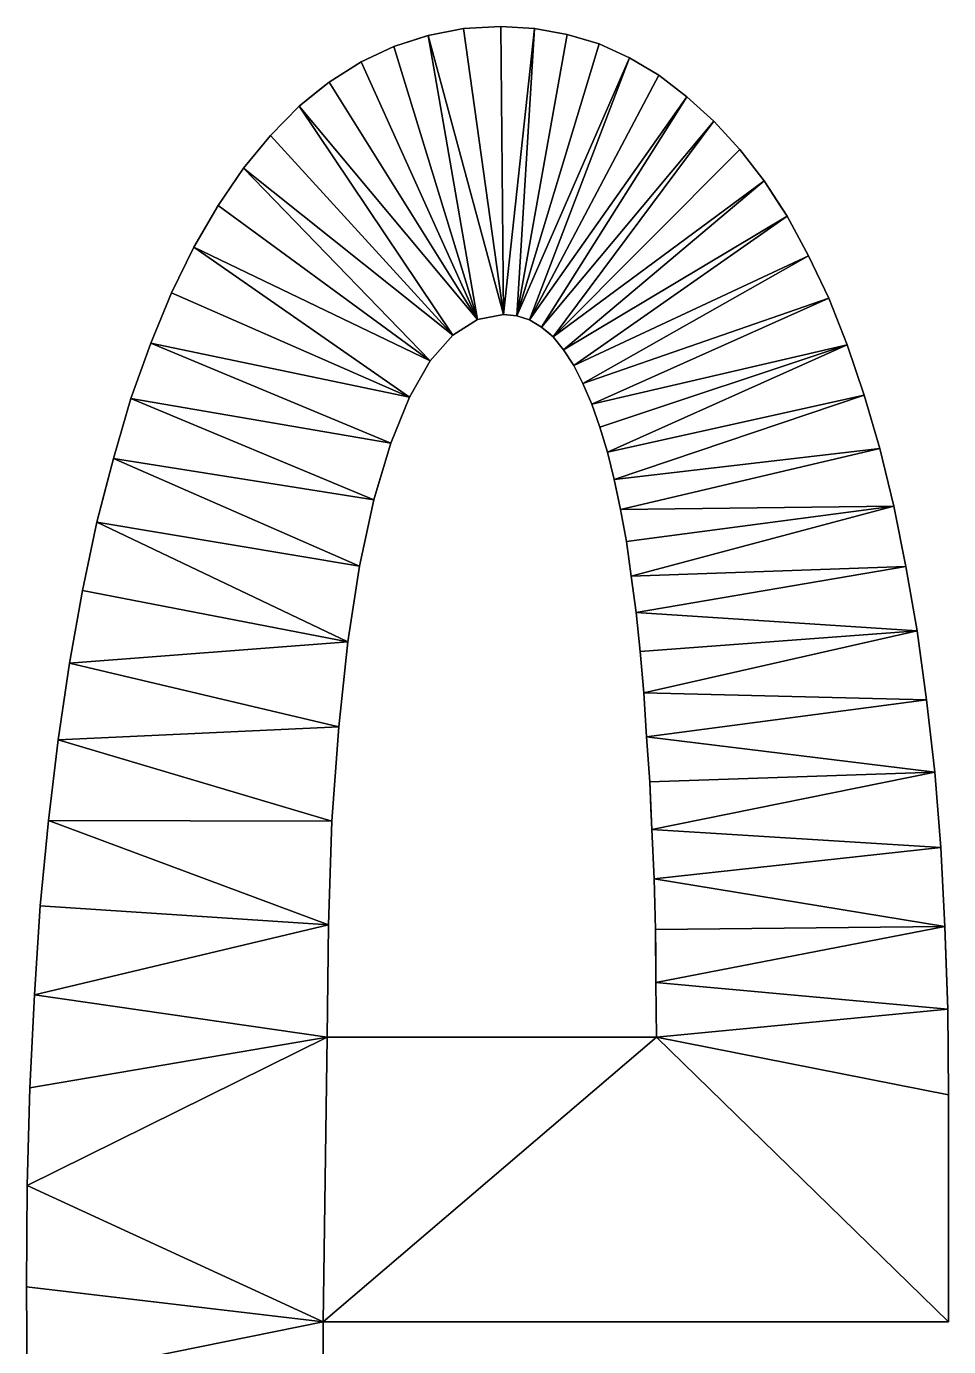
# Model space of a CAD drawing. Header units: inches. Extents: x 62 to 1153, y 3 to 780.
# Drawn here: x 96.132 to 98.187, y 16.026 to 18.968 of the extents above; entities that cross this region are included whole.
import ezdxf

# ---------------------------------------------------------------- set-up
doc = ezdxf.new("R2010")
doc.units = ezdxf.units.IN
doc.header["$MEASUREMENT"] = 0
doc.layers.add('Base', color=3, linetype='Continuous')

msp = doc.modelspace()

# ---------------------------------------------------------------- linework, layer by layer
at = {"layer": 'Base'}
for points in [[(97.027, 18.9485, -44), (97.027, 18.9485, -43), (97.106, 18.9635, -43)], [(97.027, 18.9485, -44), (97.106, 18.9635, -43), (97.106, 18.9635, -44)], [(97.027, 18.9485, -43), (97.195, 18.3265, -43), (97.106, 18.9635, -43)], [(97.106, 18.9635, -44), (97.106, 18.9635, -43), (97.189, 18.9685, -43)], [(97.106, 18.9635, -44), (97.189, 18.9685, -43), (97.189, 18.9685, -44)], [(97.189, 18.9685, -43), (97.106, 18.9635, -43), (97.195, 18.3265, -43)], [(97.189, 18.9685, -44), (97.189, 18.9685, -43), (97.264, 18.9635, -43)], [(97.189, 18.9685, -44), (97.264, 18.9635, -43), (97.264, 18.9635, -44)], [(97.264, 18.9635, -43), (97.189, 18.9685, -43), (97.195, 18.3265, -43)], [(97.195, 18.3265, -43), (97.225, 18.3235, -43), (97.264, 18.9635, -43)], [(97.337, 18.9505, -43), (97.264, 18.9635, -43), (97.225, 18.3235, -43)], [(97.408, 18.9295, -43), (97.337, 18.9505, -43), (97.225, 18.3235, -43)], [(97.264, 18.9635, -44), (97.264, 18.9635, -43), (97.337, 18.9505, -43)], [(97.264, 18.9635, -44), (97.337, 18.9505, -43), (97.337, 18.9505, -44)], [(97.337, 18.9505, -44), (97.337, 18.9505, -43), (97.3472, 18.9475, -44)], [(97.337, 18.9505, -43), (97.408, 18.9295, -43), (97.3472, 18.9475, -44)], [(96.878, 18.8895, -44), (96.878, 18.8895, -43), (96.951, 18.9235, -43)], [(96.878, 18.8895, -44), (96.951, 18.9235, -43), (96.951, 18.9235, -44)], [(96.951, 18.9235, -43), (96.878, 18.8895, -43), (97.137, 18.3155, -43)], [(97.027, 18.9485, -43), (97.024, 18.9475, -44), (96.951, 18.9235, -43)], [(97.027, 18.9485, -43), (96.951, 18.9235, -43), (97.137, 18.3155, -43)], [(96.951, 18.9235, -44), (96.951, 18.9235, -43), (97.024, 18.9475, -44)], [(97.027, 18.9485, -43), (97.027, 18.9485, -44), (97.024, 18.9475, -44)], [(97.195, 18.3265, -43), (97.027, 18.9485, -43), (97.137, 18.3155, -43)], [(97.476, 18.8985, -43), (97.408, 18.9295, -43), (97.225, 18.3235, -43)], [(97.408, 18.9295, -44), (97.3472, 18.9475, -44), (97.408, 18.9295, -43)], [(97.408, 18.9295, -44), (97.408, 18.9295, -43), (97.476, 18.8985, -43)], [(97.408, 18.9295, -44), (97.476, 18.8985, -43), (97.476, 18.8985, -44)], [(97.225, 18.3235, -43), (97.253, 18.3145, -43), (97.476, 18.8985, -43)], [(97.541, 18.8595, -43), (97.476, 18.8985, -43), (97.253, 18.3145, -43)], [(97.476, 18.8985, -44), (97.476, 18.8985, -43), (97.541, 18.8595, -43)], [(97.476, 18.8985, -44), (97.541, 18.8595, -43), (97.541, 18.8595, -44)], [(96.807, 18.8445, -44), (96.807, 18.8445, -43), (96.878, 18.8895, -43)], [(96.807, 18.8445, -44), (96.878, 18.8895, -43), (96.878, 18.8895, -44)], [(96.807, 18.8445, -43), (97.137, 18.3155, -43), (96.878, 18.8895, -43)], [(96.74, 18.7905, -43), (96.807, 18.8445, -43), (96.787, 18.8284, -44)], [(96.74, 18.7905, -43), (97.137, 18.3155, -43), (96.807, 18.8445, -43)], [(96.807, 18.8445, -44), (96.787, 18.8284, -44), (96.807, 18.8445, -43)], [(97.604, 18.8115, -43), (97.541, 18.8595, -43), (97.253, 18.3145, -43)], [(97.541, 18.8595, -44), (97.541, 18.8595, -43), (97.604, 18.8115, -43)], [(97.541, 18.8595, -44), (97.604, 18.8115, -43), (97.604, 18.8115, -44)], [(96.74, 18.7905, -44), (96.74, 18.7905, -43), (96.787, 18.8284, -44)], [(97.253, 18.3145, -43), (97.28, 18.2985, -43), (97.604, 18.8115, -43)], [(97.664, 18.7575, -43), (97.604, 18.8115, -43), (97.28, 18.2985, -43)], [(97.604, 18.8115, -44), (97.604, 18.8115, -43), (97.664, 18.7575, -43)], [(97.604, 18.8115, -44), (97.664, 18.7575, -43), (97.664, 18.7575, -44)], [(96.74, 18.7905, -44), (96.676, 18.7255, -44), (96.676, 18.7255, -43)], [(96.74, 18.7905, -44), (96.676, 18.7255, -43), (96.74, 18.7905, -43)], [(96.74, 18.7905, -43), (96.676, 18.7255, -43), (97.082, 18.2805, -43)], [(96.74, 18.7905, -43), (97.082, 18.2805, -43), (97.137, 18.3155, -43)], [(97.28, 18.2985, -43), (97.306, 18.2765, -43), (97.664, 18.7575, -43)], [(97.722, 18.6945, -43), (97.664, 18.7575, -43), (97.306, 18.2765, -43)], [(97.664, 18.7575, -44), (97.664, 18.7575, -43), (97.722, 18.6945, -43)], [(97.664, 18.7575, -44), (97.722, 18.6945, -43), (97.722, 18.6945, -44)], [(96.676, 18.7255, -44), (96.616, 18.6525, -44), (96.616, 18.6525, -43)], [(96.676, 18.7255, -44), (96.616, 18.6525, -43), (96.676, 18.7255, -43)], [(96.676, 18.7255, -43), (96.616, 18.6525, -43), (97.082, 18.2805, -43)], [(97.776, 18.6245, -43), (97.722, 18.6945, -43), (97.306, 18.2765, -43)], [(97.722, 18.6945, -44), (97.722, 18.6945, -43), (97.776, 18.6245, -43)], [(97.722, 18.6945, -44), (97.776, 18.6245, -43), (97.776, 18.6245, -44)], [(96.616, 18.6525, -44), (96.559, 18.5695, -44), (96.559, 18.5695, -43)], [(96.616, 18.6525, -44), (96.559, 18.5695, -43), (96.616, 18.6525, -43)], [(96.616, 18.6525, -43), (96.559, 18.5695, -43), (97.032, 18.2235, -43)], [(97.032, 18.2235, -43), (97.082, 18.2805, -43), (96.616, 18.6525, -43)], [(97.306, 18.2765, -43), (97.329, 18.2475, -43), (97.776, 18.6245, -43)], [(97.776, 18.6245, -43), (97.329, 18.2475, -43), (97.827, 18.5455, -43)], [(97.776, 18.6245, -44), (97.776, 18.6245, -43), (97.811, 18.5703, -44)], [(97.776, 18.6245, -43), (97.827, 18.5455, -43), (97.811, 18.5703, -44)], [(96.559, 18.5695, -44), (96.505, 18.4765, -44), (96.505, 18.4765, -43)], [(96.559, 18.5695, -44), (96.505, 18.4765, -43), (96.559, 18.5695, -43)], [(96.559, 18.5695, -43), (96.505, 18.4765, -43), (97.032, 18.2235, -43)], [(97.827, 18.5455, -44), (97.811, 18.5703, -44), (97.827, 18.5455, -43)], [(97.352, 18.2125, -43), (97.827, 18.5455, -43), (97.329, 18.2475, -43)], [(97.875, 18.4575, -43), (97.827, 18.5455, -43), (97.352, 18.2125, -43)], [(97.827, 18.5455, -44), (97.827, 18.5455, -43), (97.875, 18.4575, -43)], [(97.827, 18.5455, -44), (97.875, 18.4575, -43), (97.875, 18.4575, -44)], [(96.505, 18.4765, -44), (96.455, 18.3745, -44), (96.455, 18.3745, -43)], [(96.505, 18.4765, -44), (96.455, 18.3745, -43), (96.505, 18.4765, -43)], [(96.455, 18.3745, -43), (96.986, 18.1425, -43), (96.505, 18.4765, -43)], [(96.986, 18.1425, -43), (97.032, 18.2235, -43), (96.505, 18.4765, -43)], [(97.352, 18.2125, -43), (97.372, 18.1725, -43), (97.875, 18.4575, -43)], [(97.92, 18.3625, -43), (97.875, 18.4575, -43), (97.372, 18.1725, -43)], [(97.875, 18.4575, -44), (97.875, 18.4575, -43), (97.92, 18.3625, -43)], [(97.875, 18.4575, -44), (97.92, 18.3625, -43), (97.92, 18.3625, -44)], [(96.455, 18.3745, -44), (96.409, 18.2625, -44), (96.409, 18.2625, -43)], [(96.455, 18.3745, -44), (96.409, 18.2625, -43), (96.455, 18.3745, -43)], [(96.409, 18.2625, -43), (96.986, 18.1425, -43), (96.455, 18.3745, -43)], [(97.372, 18.1725, -43), (97.392, 18.1265, -43), (97.92, 18.3625, -43)], [(97.961, 18.2585, -43), (97.92, 18.3625, -43), (97.392, 18.1265, -43)], [(97.92, 18.3625, -44), (97.92, 18.3625, -43), (97.961, 18.2585, -43)], [(97.92, 18.3625, -44), (97.961, 18.2585, -43), (97.961, 18.2585, -44)], [(97.082, 18.2805, -44), (97.137, 18.3155, -44), (97.137, 18.3155, -43)], [(97.082, 18.2805, -44), (97.137, 18.3155, -43), (97.082, 18.2805, -43)], [(97.137, 18.3155, -44), (97.195, 18.3265, -44), (97.195, 18.3265, -43)], [(97.137, 18.3155, -44), (97.195, 18.3265, -43), (97.137, 18.3155, -43)], [(97.195, 18.3265, -44), (97.225, 18.3235, -44), (97.225, 18.3235, -43)], [(97.195, 18.3265, -44), (97.225, 18.3235, -43), (97.195, 18.3265, -43)], [(97.225, 18.3235, -43), (97.225, 18.3235, -44), (97.253, 18.3145, -44)], [(97.225, 18.3235, -43), (97.253, 18.3145, -44), (97.253, 18.3145, -43)], [(97.253, 18.3145, -44), (97.28, 18.2985, -44), (97.28, 18.2985, -43)], [(97.253, 18.3145, -44), (97.28, 18.2985, -43), (97.253, 18.3145, -43)], [(97.082, 18.2805, -44), (97.082, 18.2805, -43), (97.032, 18.2235, -43)], [(97.082, 18.2805, -44), (97.032, 18.2235, -43), (97.032, 18.2235, -44)], [(97.306, 18.2765, -43), (97.28, 18.2985, -43), (97.299, 18.2824, -44)], [(97.28, 18.2985, -44), (97.299, 18.2824, -44), (97.28, 18.2985, -43)], [(97.299, 18.2824, -44), (97.306, 18.2765, -44), (97.306, 18.2765, -43)], [(97.306, 18.2765, -44), (97.329, 18.2475, -44), (97.329, 18.2475, -43)], [(97.306, 18.2765, -44), (97.329, 18.2475, -43), (97.306, 18.2765, -43)], [(96.409, 18.2625, -44), (96.365, 18.1395, -44), (96.365, 18.1395, -43)], [(96.409, 18.2625, -44), (96.365, 18.1395, -43), (96.409, 18.2625, -43)], [(96.365, 18.1395, -43), (96.944, 18.0395, -43), (96.409, 18.2625, -43)], [(96.986, 18.1425, -43), (96.409, 18.2625, -43), (96.944, 18.0395, -43)], [(97.329, 18.2475, -44), (97.352, 18.2125, -44), (97.352, 18.2125, -43)], [(97.329, 18.2475, -44), (97.352, 18.2125, -43), (97.329, 18.2475, -43)], [(97.392, 18.1265, -43), (97.41, 18.0755, -43), (97.961, 18.2585, -43)], [(97.41, 18.0755, -43), (97.427, 18.0195, -43), (97.961, 18.2585, -43)], [(97.999, 18.1465, -43), (97.961, 18.2585, -43), (97.427, 18.0195, -43)], [(97.961, 18.2585, -44), (97.961, 18.2585, -43), (97.999, 18.1465, -43)], [(97.961, 18.2585, -44), (97.999, 18.1465, -43), (97.999, 18.1465, -44)], [(97.032, 18.2235, -44), (97.032, 18.2235, -43), (96.986, 18.1425, -43)], [(97.032, 18.2235, -44), (96.986, 18.1425, -43), (96.986, 18.1425, -44)], [(97.352, 18.2125, -44), (97.372, 18.1725, -44), (97.372, 18.1725, -43)], [(97.352, 18.2125, -44), (97.372, 18.1725, -43), (97.352, 18.2125, -43)], [(97.372, 18.1725, -44), (97.392, 18.1265, -44), (97.392, 18.1265, -43)], [(97.372, 18.1725, -44), (97.392, 18.1265, -43), (97.372, 18.1725, -43)], [(96.365, 18.1395, -44), (96.326, 18.0055, -44), (96.326, 18.0055, -43)], [(96.365, 18.1395, -44), (96.326, 18.0055, -43), (96.365, 18.1395, -43)], [(96.326, 18.0055, -43), (96.906, 17.9135, -43), (96.365, 18.1395, -43)], [(96.944, 18.0395, -43), (96.365, 18.1395, -43), (96.906, 17.9135, -43)], [(96.986, 18.1425, -44), (96.986, 18.1425, -43), (96.944, 18.0395, -43)], [(96.986, 18.1425, -44), (96.944, 18.0395, -43), (96.944, 18.0395, -44)], [(97.392, 18.1265, -44), (97.41, 18.0755, -44), (97.41, 18.0755, -43)], [(97.392, 18.1265, -44), (97.41, 18.0755, -43), (97.392, 18.1265, -43)], [(97.427, 18.0195, -43), (97.442, 17.9585, -43), (97.999, 18.1465, -43)], [(98.034, 18.0275, -43), (97.999, 18.1465, -43), (97.442, 17.9585, -43)], [(97.999, 18.1465, -44), (97.999, 18.1465, -43), (98.034, 18.0275, -43)], [(97.999, 18.1465, -44), (98.034, 18.0275, -43), (98.034, 18.0275, -44)], [(97.41, 18.0755, -44), (97.427, 18.0195, -44), (97.427, 18.0195, -43)], [(97.41, 18.0755, -44), (97.427, 18.0195, -43), (97.41, 18.0755, -43)], [(96.944, 18.0395, -43), (96.906, 17.9135, -43), (96.909, 17.9235, -44)], [(96.944, 18.0395, -44), (96.944, 18.0395, -43), (96.909, 17.9235, -44)], [(97.427, 18.0195, -44), (97.442, 17.9585, -44), (97.442, 17.9585, -43)], [(97.427, 18.0195, -44), (97.442, 17.9585, -43), (97.427, 18.0195, -43)], [(97.442, 17.9585, -43), (97.456, 17.8915, -43), (98.034, 18.0275, -43)], [(98.065, 17.8995, -43), (98.034, 18.0275, -43), (97.456, 17.8915, -43)], [(98.034, 18.0275, -44), (98.034, 18.0275, -43), (98.0592, 17.9235, -44)], [(98.034, 18.0275, -43), (98.065, 17.8995, -43), (98.0592, 17.9235, -44)], [(96.3047, 17.9235, -44), (96.289, 17.8635, -43), (96.326, 18.0055, -43)], [(96.326, 18.0055, -43), (96.289, 17.8635, -43), (96.874, 17.7655, -43)], [(96.326, 18.0055, -44), (96.3047, 17.9235, -44), (96.326, 18.0055, -43)], [(96.874, 17.7655, -43), (96.906, 17.9135, -43), (96.326, 18.0055, -43)], [(97.456, 17.8915, -43), (97.442, 17.9585, -43), (97.4493, 17.9235, -44)], [(97.442, 17.9585, -44), (97.4493, 17.9235, -44), (97.442, 17.9585, -43)], [(96.3047, 17.9235, -44), (96.289, 17.8635, -44), (96.289, 17.8635, -43)], [(96.906, 17.9135, -44), (96.909, 17.9235, -44), (96.906, 17.9135, -43)], [(97.4493, 17.9235, -44), (97.456, 17.8915, -44), (97.456, 17.8915, -43)], [(98.065, 17.8995, -44), (98.0592, 17.9235, -44), (98.065, 17.8995, -43)], [(96.906, 17.9135, -44), (96.906, 17.9135, -43), (96.874, 17.7655, -43)], [(96.906, 17.9135, -44), (96.874, 17.7655, -43), (96.874, 17.7655, -44)], [(97.456, 17.8915, -43), (97.469, 17.8205, -43), (98.065, 17.8995, -43)], [(97.456, 17.8915, -44), (97.469, 17.8205, -44), (97.469, 17.8205, -43)], [(97.456, 17.8915, -44), (97.469, 17.8205, -43), (97.456, 17.8915, -43)], [(97.469, 17.8205, -43), (97.48, 17.7435, -43), (98.065, 17.8995, -43)], [(98.092, 17.7645, -43), (98.065, 17.8995, -43), (97.48, 17.7435, -43)], [(98.065, 17.8995, -44), (98.065, 17.8995, -43), (98.092, 17.7645, -43)], [(98.065, 17.8995, -44), (98.092, 17.7645, -43), (98.092, 17.7645, -44)], [(96.289, 17.8635, -44), (96.257, 17.7115, -44), (96.257, 17.7115, -43)], [(96.289, 17.8635, -44), (96.257, 17.7115, -43), (96.289, 17.8635, -43)], [(96.289, 17.8635, -43), (96.257, 17.7115, -43), (96.848, 17.5965, -43)], [(96.848, 17.5965, -43), (96.874, 17.7655, -43), (96.289, 17.8635, -43)], [(97.469, 17.8205, -44), (97.48, 17.7435, -44), (97.48, 17.7435, -43)], [(97.469, 17.8205, -44), (97.48, 17.7435, -43), (97.469, 17.8205, -43)], [(96.874, 17.7655, -44), (96.874, 17.7655, -43), (96.848, 17.5965, -43)], [(96.874, 17.7655, -44), (96.848, 17.5965, -43), (96.848, 17.5965, -44)], [(97.48, 17.7435, -43), (97.491, 17.6625, -43), (98.092, 17.7645, -43)], [(97.48, 17.7435, -44), (97.491, 17.6625, -44), (97.491, 17.6625, -43)], [(97.48, 17.7435, -44), (97.491, 17.6625, -43), (97.48, 17.7435, -43)], [(98.117, 17.6215, -43), (98.092, 17.7645, -43), (97.491, 17.6625, -43)], [(98.092, 17.7645, -44), (98.092, 17.7645, -43), (98.117, 17.6215, -43)], [(98.092, 17.7645, -44), (98.117, 17.6215, -43), (98.117, 17.6215, -44)], [(96.257, 17.7115, -44), (96.228, 17.5495, -44), (96.228, 17.5495, -43)], [(96.257, 17.7115, -44), (96.228, 17.5495, -43), (96.257, 17.7115, -43)], [(96.257, 17.7115, -43), (96.228, 17.5495, -43), (96.848, 17.5965, -43)], [(97.491, 17.6625, -44), (97.5, 17.5755, -44), (97.5, 17.5755, -43)], [(97.491, 17.6625, -44), (97.5, 17.5755, -43), (97.491, 17.6625, -43)], [(97.5, 17.5755, -43), (98.117, 17.6215, -43), (97.491, 17.6625, -43)], [(96.828, 17.4075, -43), (96.848, 17.5965, -43), (96.228, 17.5495, -43)], [(96.848, 17.5965, -44), (96.848, 17.5965, -43), (96.828, 17.4075, -43)], [(96.848, 17.5965, -44), (96.828, 17.4075, -43), (96.828, 17.4075, -44)], [(97.5, 17.5755, -43), (97.508, 17.4835, -43), (98.117, 17.6215, -43)], [(98.117, 17.6215, -43), (97.508, 17.4835, -43), (98.138, 17.4675, -43)], [(98.117, 17.6215, -44), (98.117, 17.6215, -43), (98.138, 17.4675, -43)], [(98.117, 17.6215, -44), (98.138, 17.4675, -43), (98.138, 17.4675, -44)], [(97.5, 17.5755, -44), (97.508, 17.4835, -44), (97.508, 17.4835, -43)], [(97.5, 17.5755, -44), (97.508, 17.4835, -43), (97.5, 17.5755, -43)], [(96.228, 17.5495, -44), (96.203, 17.3785, -44), (96.203, 17.3785, -43)], [(96.228, 17.5495, -44), (96.203, 17.3785, -43), (96.228, 17.5495, -43)], [(96.228, 17.5495, -43), (96.203, 17.3785, -43), (96.828, 17.4075, -43)], [(97.508, 17.4835, -44), (97.514, 17.3855, -44), (97.514, 17.3855, -43)], [(97.508, 17.4835, -44), (97.514, 17.3855, -43), (97.508, 17.4835, -43)], [(97.514, 17.3855, -43), (98.138, 17.4675, -43), (97.508, 17.4835, -43)], [(98.138, 17.4675, -43), (97.514, 17.3855, -43), (98.156, 17.3065, -43)], [(98.138, 17.4675, -44), (98.138, 17.4675, -43), (98.156, 17.3065, -43)], [(98.138, 17.4675, -44), (98.156, 17.3065, -43), (98.156, 17.3065, -44)], [(96.813, 17.1975, -43), (96.828, 17.4075, -43), (96.203, 17.3785, -43)], [(96.828, 17.4075, -44), (96.828, 17.4075, -43), (96.813, 17.1975, -43)], [(96.828, 17.4075, -44), (96.813, 17.1975, -43), (96.813, 17.1975, -44)], [(96.203, 17.3785, -44), (96.181, 17.1985, -44), (96.181, 17.1985, -43)], [(96.203, 17.3785, -44), (96.181, 17.1985, -43), (96.203, 17.3785, -43)], [(96.203, 17.3785, -43), (96.181, 17.1985, -43), (96.813, 17.1975, -43)], [(97.514, 17.3855, -44), (97.521, 17.2845, -44), (97.521, 17.2845, -43)], [(97.514, 17.3855, -44), (97.521, 17.2845, -43), (97.514, 17.3855, -43)], [(97.521, 17.2845, -43), (98.156, 17.3065, -43), (97.514, 17.3855, -43)], [(97.526, 17.1785, -43), (98.156, 17.3065, -43), (97.521, 17.2845, -43)], [(98.156, 17.3065, -43), (97.526, 17.1785, -43), (98.17, 17.1385, -43)], [(98.156, 17.3065, -44), (98.156, 17.3065, -43), (98.17, 17.1385, -43)], [(98.156, 17.3065, -44), (98.17, 17.1385, -43), (98.17, 17.1385, -44)], [(97.526, 17.1785, -43), (97.521, 17.2845, -43), (97.5238, 17.2264, -44)], [(97.521, 17.2845, -44), (97.5238, 17.2264, -44), (97.521, 17.2845, -43)], [(97.5238, 17.2264, -44), (97.526, 17.1785, -44), (97.526, 17.1785, -43)], [(96.181, 17.1985, -44), (96.163, 17.0085, -44), (96.163, 17.0085, -43)], [(96.181, 17.1985, -44), (96.163, 17.0085, -43), (96.181, 17.1985, -43)], [(96.181, 17.1985, -43), (96.163, 17.0085, -43), (96.805, 16.9665, -43)], [(96.805, 16.9665, -43), (96.813, 17.1975, -43), (96.181, 17.1985, -43)], [(96.813, 17.1975, -44), (96.813, 17.1975, -43), (96.805, 16.9665, -43)], [(96.813, 17.1975, -44), (96.805, 16.9665, -43), (96.805, 16.9665, -44)], [(97.526, 17.1785, -44), (97.531, 17.0685, -44), (97.531, 17.0685, -43)], [(97.526, 17.1785, -44), (97.531, 17.0685, -43), (97.526, 17.1785, -43)], [(97.526, 17.1785, -43), (97.531, 17.0685, -43), (98.17, 17.1385, -43)], [(98.179, 16.9625, -43), (98.17, 17.1385, -43), (97.531, 17.0685, -43)], [(98.17, 17.1385, -44), (98.17, 17.1385, -43), (98.179, 16.9625, -43)], [(98.17, 17.1385, -44), (98.179, 16.9625, -43), (98.179, 16.9625, -44)], [(97.531, 17.0685, -44), (97.534, 16.9555, -44), (97.534, 16.9555, -43)], [(97.531, 17.0685, -44), (97.534, 16.9555, -43), (97.531, 17.0685, -43)], [(97.531, 17.0685, -43), (97.534, 16.9555, -43), (98.179, 16.9625, -43)], [(96.163, 17.0085, -44), (96.15, 16.8105, -44), (96.15, 16.8105, -43)], [(96.163, 17.0085, -44), (96.15, 16.8105, -43), (96.163, 17.0085, -43)], [(96.163, 17.0085, -43), (96.15, 16.8105, -43), (96.805, 16.9665, -43)], [(96.802, 16.7155, -43), (96.805, 16.9665, -43), (96.15, 16.8105, -43)], [(96.802, 16.7155, -44), (96.805, 16.9665, -44), (96.802, 16.7155, -43)], [(96.805, 16.9665, -43), (96.802, 16.7155, -43), (96.805, 16.9665, -44)], [(97.534, 16.9555, -43), (97.535, 16.8375, -43), (98.179, 16.9625, -43)], [(97.534, 16.9555, -44), (97.5345, 16.8995, -44), (97.534, 16.9555, -43)], [(97.5345, 16.8995, -44), (97.535, 16.8375, -43), (97.534, 16.9555, -43)], [(98.185, 16.7785, -43), (98.179, 16.9625, -43), (97.535, 16.8375, -43)], [(98.179, 16.9625, -44), (98.179, 16.9625, -43), (98.1811, 16.8995, -44)], [(98.179, 16.9625, -43), (98.185, 16.7785, -43), (98.1811, 16.8995, -44)], [(97.5345, 16.8995, -44), (97.535, 16.8375, -44), (97.535, 16.8375, -43)], [(98.185, 16.7785, -44), (98.1811, 16.8995, -44), (98.185, 16.7785, -43)], [(97.535, 16.8375, -44), (97.536, 16.7155, -44), (97.536, 16.7155, -43)], [(97.535, 16.8375, -44), (97.536, 16.7155, -43), (97.535, 16.8375, -43)], [(97.535, 16.8375, -43), (97.536, 16.7155, -43), (98.185, 16.7785, -43)], [(96.15, 16.8105, -44), (96.14, 16.6025, -44), (96.14, 16.6025, -43)], [(96.15, 16.8105, -44), (96.14, 16.6025, -43), (96.15, 16.8105, -43)], [(96.15, 16.8105, -43), (96.14, 16.6025, -43), (96.802, 16.7155, -43)], [(98.187, 16.5875, -43), (98.185, 16.7785, -43), (97.536, 16.7155, -43)], [(98.185, 16.7785, -44), (98.185, 16.7785, -43), (98.187, 16.5875, -43)], [(98.185, 16.7785, -44), (98.187, 16.5875, -43), (98.187, 16.5875, -44)], [(96.14, 16.6025, -43), (96.134, 16.3855, -43), (96.802, 16.7155, -43)], [(96.793, 16.0815, -43), (96.802, 16.7155, -43), (96.134, 16.3855, -43)], [(97.536, 16.7155, -43), (96.802, 16.7155, -43), (96.793, 16.0815, -43)], [(96.793, 16.0815, -43), (98.187, 16.0815, -43), (97.536, 16.7155, -43)], [(96.802, 16.7155, -44), (96.802, 16.7155, -43), (97.536, 16.7155, -43)], [(96.802, 16.7155, -44), (97.536, 16.7155, -43), (97.536, 16.7155, -44)], [(98.187, 16.5875, -43), (97.536, 16.7155, -43), (98.187, 16.0815, -43)], [(96.14, 16.6025, -44), (96.134, 16.3855, -44), (96.134, 16.3855, -43)], [(96.14, 16.6025, -44), (96.134, 16.3855, -43), (96.14, 16.6025, -43)], [(98.187, 16.5875, -44), (98.187, 16.5875, -43), (98.187, 16.0815, -43)], [(98.187, 16.5875, -44), (98.187, 16.0815, -43), (98.187, 16.0815, -44)], [(96.134, 16.3855, -44), (96.132, 16.1595, -44), (96.132, 16.1595, -43)], [(96.134, 16.3855, -44), (96.132, 16.1595, -43), (96.134, 16.3855, -43)], [(96.134, 16.3855, -43), (96.132, 16.1595, -43), (96.793, 16.0815, -43)], [(96.132, 16.1595, -44), (96.134, 15.9475, -44), (96.134, 15.9475, -43)], [(96.132, 16.1595, -44), (96.134, 15.9475, -43), (96.132, 16.1595, -43)], [(96.132, 16.1595, -43), (96.134, 15.9475, -43), (96.793, 16.0815, -43)], [(96.794, 15.9195, -43), (96.793, 16.0815, -43), (96.134, 15.9475, -43)], [(96.793, 16.0815, -44), (98.187, 16.0815, -44), (96.793, 16.0815, -43)], [(96.793, 16.0815, -44), (96.793, 16.0815, -43), (96.794, 15.9195, -43)], [(96.793, 16.0815, -44), (96.794, 15.9195, -43), (96.794, 15.9195, -44)], [(98.187, 16.0815, -43), (96.793, 16.0815, -43), (98.187, 16.0815, -44)]]:
    msp.add_3dface(points, dxfattribs=at)

doc.saveas('drawing.dxf')
